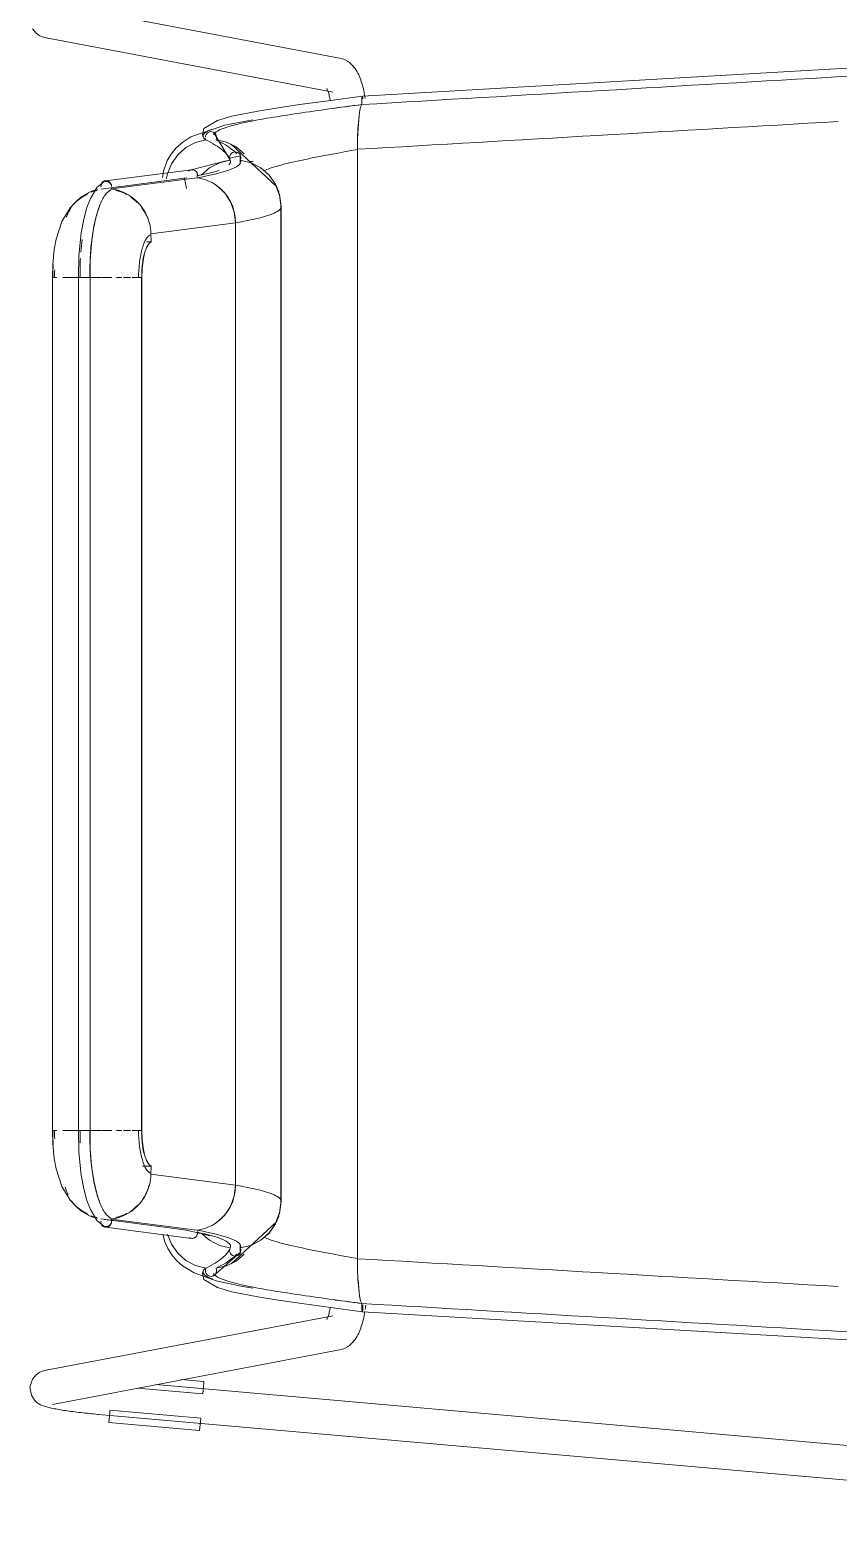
# Model space of a CAD drawing. Header units: millimetres. Extents: x 155927 to 317870, y -36033 to 97293.
# Drawn here: x 159106 to 159386, y 19855 to 20373 of the extents above; entities that cross this region are included whole.
import ezdxf

# ---------------------------------------------------------------- set-up
doc = ezdxf.new("R2010")
doc.units = ezdxf.units.MM
doc.header["$MEASUREMENT"] = 0
doc.layers.add('I-FURN', color=8, linetype='CONTINUOUS', lineweight=9)

msp = doc.modelspace()

# ---------------------------------------------------------------- linework, layer by layer
at = {"layer": 'I-FURN'}
for p, q in [((159213.46, 20362.99), (159114.17, 20381.8)), ((159107.18, 20373.15), (159108.5, 20371.57)), ((159108.5, 20371.57), (159109.58, 20370.83)), ((159109.58, 20370.83), (159110.38, 20370.45)), ((159110.38, 20370.45), (159111.01, 20370.24)), ((159111.01, 20370.24), (159111.52, 20370.1)), ((159111.52, 20370.1), (159111.94, 20370.01)), ((159111.94, 20370.01), (159211.23, 20351.2)), ((159221.31, 20349.8), (159553.22, 20369.09)), ((159213.46, 20362.99), (159214.45, 20362.73)), ((159214.45, 20362.73), (159215.34, 20362.37)), ((159215.34, 20362.37), (159216.13, 20361.93)), ((159216.13, 20361.93), (159216.82, 20361.45)), ((159216.82, 20361.45), (159217.42, 20360.94)), ((159217.42, 20360.94), (159217.94, 20360.42)), ((159217.94, 20360.42), (159218.39, 20359.89)), ((159218.39, 20359.89), (159218.79, 20359.35)), ((159218.79, 20359.35), (159219.15, 20358.82)), ((159219.15, 20358.82), (159219.48, 20358.28)), ((159219.48, 20358.28), (159219.76, 20357.74)), ((159219.76, 20357.74), (159220.04, 20357.19)), ((159220.04, 20357.19), (159220.29, 20356.63)), ((159209, 20352.42), (159209.01, 20352.39)), ((159209.01, 20352.39), (159209.06, 20352.32)), ((159209.06, 20352.32), (159209.1, 20352.23)), ((159209.1, 20352.23), (159209.18, 20352.08)), ((159209.18, 20352.08), (159209.27, 20351.89)), ((159209.27, 20351.89), (159209.36, 20351.66)), ((159209.36, 20351.66), (159209.46, 20351.39)), ((159220.29, 20356.63), (159220.52, 20356.06)), ((159220.52, 20356.06), (159220.74, 20355.48)), ((159220.74, 20355.48), (159220.95, 20354.89)), ((159220.95, 20354.89), (159221.14, 20354.28)), ((159221.14, 20354.28), (159221.33, 20353.66)), ((159221.33, 20353.66), (159221.5, 20353.03)), ((159221.5, 20353.03), (159221.66, 20352.39)), ((159221.66, 20352.39), (159221.81, 20351.74)), ((159221.81, 20351.74), (159221.96, 20351.07)), ((159199.52, 20346.89), (159191.5, 20345.7)), ((159209.45, 20348.24), (159199.52, 20346.89)), ((159221.31, 20349.79), (159209.45, 20348.24)), ((159209.46, 20351.39), (159209.57, 20351.08)), ((159209.57, 20351.08), (159209.68, 20350.75)), ((159209.68, 20350.75), (159209.78, 20350.38)), ((159209.78, 20350.38), (159209.89, 20349.99)), ((159209.89, 20349.99), (159210, 20349.57)), ((159210, 20349.57), (159210.1, 20349.12)), ((159210.1, 20349.12), (159210.2, 20348.65)), ((159210.2, 20348.65), (159210.3, 20348.16)), ((159220.72, 20346.03), (159221.12, 20346.93)), ((159221.12, 20346.93), (159220.72, 20346.03)), ((159221.11, 20348.39), (159221.1, 20347.9)), ((159221.1, 20347.9), (159221.11, 20348.39)), ((159221.1, 20347.9), (159221.1, 20347.4)), ((159221.1, 20347.4), (159221.1, 20347.9)), ((159221.1, 20347.4), (159221.12, 20346.93)), ((159221.12, 20346.93), (159221.1, 20347.4)), ((159221.13, 20348.85), (159221.11, 20348.39)), ((159221.11, 20348.39), (159221.13, 20348.85)), ((159221.13, 20348.85), (159221.16, 20349.24)), ((159221.16, 20349.23), (159221.13, 20348.85)), ((159221.21, 20349.53), (159221.16, 20349.23)), ((159221.16, 20349.24), (159221.2, 20349.53)), ((159221.36, 20349.73), (159221.31, 20349.79)), ((159221.31, 20349.8), (159221.36, 20349.74)), ((159221.46, 20349.26), (159221.41, 20349.55)), ((159221.41, 20349.55), (159221.46, 20349.26)), ((159221.49, 20348.88), (159221.46, 20349.26)), ((159221.46, 20349.26), (159221.49, 20348.88)), ((159221.96, 20351.07), (159222.09, 20350.39)), ((159222.09, 20350.39), (159222.22, 20349.69)), ((159222.22, 20349.69), (159222.33, 20348.99)), ((159171.17, 20341.46), (159166.54, 20338.69)), ((159176.17, 20342.87), (159171.17, 20341.46)), ((159183.39, 20341.69), (159173.73, 20339.79)), ((159185.19, 20344.67), (159176.17, 20342.87)), ((159191.5, 20345.7), (159185.19, 20344.67)), ((159220.04, 20341.79), (159219.8, 20338.68)), ((159219.81, 20338.73), (159220.04, 20341.79)), ((159220.04, 20341.82), (159220.35, 20344.28)), ((159220.35, 20344.28), (159220.04, 20341.79)), ((159220.35, 20344.29), (159220.72, 20346.03)), ((159220.72, 20346.03), (159220.35, 20344.28)), ((159173.73, 20339.79), (159162.02, 20335.8)), ((159166.54, 20338.69), (159166.01, 20336.5)), ((159166.01, 20336.5), (159166.3, 20335.59)), ((159167.09, 20336.15), (159167.01, 20335.65)), ((159167.02, 20335.65), (159167.09, 20336.14)), ((159167.09, 20336.14), (159167.29, 20336.6)), ((159167.28, 20336.6), (159167.09, 20336.15)), ((159167.59, 20336.99), (159167.28, 20336.6)), ((159167.29, 20336.6), (159167.59, 20336.99)), ((159167.59, 20336.99), (159167.99, 20337.29)), ((159167.99, 20337.29), (159167.59, 20336.99)), ((159168.44, 20337.49), (159167.99, 20337.29)), ((159167.99, 20337.29), (159168.44, 20337.48)), ((159168.44, 20337.48), (159168.93, 20337.56)), ((159168.93, 20337.56), (159168.44, 20337.49)), ((159168.93, 20337.56), (159169.41, 20337.5)), ((159169.41, 20337.5), (159168.93, 20337.56)), ((159169.41, 20337.5), (159169.87, 20337.31)), ((159169.87, 20337.32), (159169.41, 20337.5)), ((159169.78, 20337.36), (159175.49, 20327.97)), ((159170.27, 20337.03), (159169.87, 20337.32)), ((159169.87, 20337.31), (159170.27, 20337.03)), ((159170.27, 20337.03), (159170.59, 20336.65)), ((159170.59, 20336.65), (159170.27, 20337.03)), ((159170.59, 20336.65), (159170.8, 20336.2)), ((159170.8, 20336.2), (159170.59, 20336.65)), ((159170.8, 20336.2), (159170.89, 20335.71)), ((159170.89, 20335.71), (159170.8, 20336.2)), ((159219.65, 20335.21), (159219.81, 20338.73)), ((159219.8, 20338.68), (159219.65, 20335.15)), ((159156.95, 20331.99), (159155.17, 20329.82)), ((159159.19, 20333.98), (159156.95, 20331.99)), ((159160.27, 20332.04), (159157.45, 20329.56)), ((159162.02, 20335.8), (159159.19, 20333.98)), ((159163.59, 20333.78), (159160.27, 20332.04)), ((159167.22, 20334.68), (159163.59, 20333.78)), ((159167.22, 20334.68), (159167.06, 20335.15)), ((159167.06, 20335.15), (159167.22, 20334.68)), ((159170.86, 20335.21), (159170.71, 20334.73)), ((159170.71, 20334.73), (159170.86, 20335.21)), ((159170.71, 20334.73), (159174.32, 20333.94)), ((159174.32, 20333.95), (159170.71, 20334.73)), ((159170.89, 20335.71), (159170.86, 20335.21)), ((159170.86, 20335.21), (159170.89, 20335.71)), ((159177.65, 20332.31), (159174.32, 20333.95)), ((159174.32, 20333.94), (159177.65, 20332.3)), ((159175.97, 20333.25), (159191.67, 20318.65)), ((159180.48, 20329.91), (159177.65, 20332.31)), ((159177.65, 20332.3), (159180.48, 20329.91)), ((159219.59, 20331.46), (159219.65, 20335.15)), ((159219.65, 20335.15), (159219.59, 20331.38)), ((159219.59, 20331.38), (159219.59, 19947.98)), ((159219.59, 19947.98), (159219.59, 20331.38)), ((159153.83, 20327.55), (159152.54, 20323.95)), ((159155.17, 20329.82), (159153.83, 20327.55)), ((159155.27, 20326.48), (159153.87, 20322.96)), ((159157.45, 20329.56), (159155.27, 20326.48)), ((159162.13, 20324.4), (159173.74, 20327.37)), ((159171.88, 20326.83), (159168.48, 20325.08)), ((159175.59, 20327.73), (159171.88, 20326.83)), ((159173.74, 20327.37), (159175.61, 20327.69)), ((159179.2, 20329.24), (159175.31, 20328.4)), ((159175.39, 20328.69), (159175.48, 20329.18)), ((159175.47, 20329.18), (159175.39, 20328.69)), ((159175.43, 20328.19), (159175.39, 20328.69)), ((159175.39, 20328.69), (159175.43, 20328.2)), ((159175.43, 20328.2), (159175.59, 20327.73)), ((159175.59, 20327.72), (159175.43, 20328.19)), ((159175.68, 20329.64), (159175.47, 20329.18)), ((159175.48, 20329.18), (159175.68, 20329.63)), ((159175.99, 20330.02), (159175.68, 20329.64)), ((159175.68, 20329.63), (159175.99, 20330.01)), ((159175.99, 20330.01), (159176.39, 20330.31)), ((159176.39, 20330.31), (159175.99, 20330.02)), ((159176.39, 20330.31), (159176.85, 20330.5)), ((159176.85, 20330.5), (159176.39, 20330.31)), ((159177.34, 20330.57), (159176.85, 20330.5)), ((159176.85, 20330.5), (159177.34, 20330.56)), ((159177.84, 20330.5), (159177.34, 20330.57)), ((159177.34, 20330.56), (159177.84, 20330.5)), ((159177.84, 20330.5), (159178.3, 20330.31)), ((159178.3, 20330.31), (159177.84, 20330.5)), ((159178.3, 20330.31), (159178.7, 20330.01)), ((159178.7, 20330.02), (159178.3, 20330.31)), ((159179.01, 20329.64), (159178.7, 20330.02)), ((159178.7, 20330.01), (159179.01, 20329.63)), ((159179.22, 20329.18), (159179.01, 20329.64)), ((159179.01, 20329.63), (159179.21, 20329.18)), ((159179.07, 20329.54), (159179.11, 20326.66)), ((159179.1, 20327.73), (159179.26, 20328.2)), ((159179.26, 20328.19), (159179.1, 20327.72)), ((159182.81, 20326.83), (159179.1, 20327.73)), ((159179.21, 20329.18), (159179.3, 20328.69)), ((159179.3, 20328.69), (159179.22, 20329.18)), ((159179.3, 20328.69), (159179.26, 20328.19)), ((159179.26, 20328.2), (159179.3, 20328.69)), ((159182.81, 20326.83), (159186.2, 20325.07)), ((159186.21, 20325.08), (159182.81, 20326.83)), ((159130.87, 20317.72), (159160.57, 20321.56)), ((159132.43, 20320.56), (159162.21, 20324.41)), ((159164.12, 20321.58), (159134.41, 20317.74)), ((159152.54, 20323.95), (159152.24, 20321.68)), ((159153.87, 20322.96), (159153.5, 20321.22)), ((159153.51, 20321.21), (159153.88, 20322.96)), ((159159.79, 20321.44), (159160.48, 20317.95)), ((159161.53, 20324.17), (159161.15, 20323.88)), ((159161.97, 20324.36), (159161.53, 20324.17)), ((159162.44, 20324.43), (159161.97, 20324.36)), ((159162.91, 20324.36), (159162.44, 20324.43)), ((159163.35, 20324.17), (159162.91, 20324.36)), ((159163.74, 20323.88), (159163.35, 20324.17)), ((159164.04, 20323.5), (159163.74, 20323.88)), ((159164.23, 20323.04), (159164.04, 20323.5)), ((159164.31, 20322.55), (159164.23, 20323.04)), ((159164.27, 20322.05), (159164.31, 20322.55)), ((159168.48, 20325.08), (159165.61, 20322.57)), ((159186.2, 20325.07), (159189.07, 20322.57)), ((159189.08, 20322.57), (159186.21, 20325.08)), ((159189.07, 20322.57), (159191.25, 20319.43)), ((159191.25, 20319.43), (159189.08, 20322.57)), ((159126.44, 20316.18), (159124.17, 20314.85)), ((159129.55, 20318.31), (159127.25, 20314.48)), ((159131.93, 20320.2), (159129.55, 20318.31)), ((159136.84, 20318.49), (159134.4, 20318.18)), ((159173.62, 20316.47), (159170.88, 20318.95)), ((159175.7, 20313.35), (159173.62, 20316.47)), ((159191.07, 20319.75), (159192.8, 20315.28)), ((159191.25, 20319.43), (159192.61, 20315.86)), ((159192.62, 20315.86), (159191.25, 20319.43)), ((159191.67, 20318.65), (159192.37, 20316.72)), ((159192.61, 20315.86), (159193.09, 20312.07)), ((159193.09, 20312.07), (159192.62, 20315.86)), ((159120.27, 20311.2), (159117.4, 20306.48)), ((159122.1, 20313.18), (159120.27, 20311.2)), ((159124.17, 20314.85), (159122.1, 20313.18)), ((159126.06, 20311.31), (159124.98, 20307.27)), ((159127.25, 20314.48), (159126.06, 20311.31)), ((159130.39, 20311.78), (159129.29, 20308.34)), ((159177.01, 20309.81), (159175.7, 20313.35)), ((159192.8, 20315.28), (159193.24, 20311.53)), ((159193.09, 20312.07), (159193.09, 19967.29)), ((159193.09, 19967.29), (159193.09, 20312.07)), ((159193.24, 20272.63), (159193.24, 20311.54)), ((159117.4, 20306.48), (159115.38, 20300.33)), ((159124.98, 20307.27), (159124.11, 20302.55)), ((159129.29, 20308.34), (159128.33, 20303.91)), ((159148.21, 20302.18), (159177.49, 20306.04)), ((159177.49, 20306.04), (159177.01, 20309.81)), ((159177.49, 20306.04), (159177.49, 19973.33)), ((159177.49, 19973.33), (159177.49, 20306.04)), ((159115.38, 20300.33), (159114.72, 20296.83)), ((159124.11, 20302.55), (159123.31, 20294.67)), ((159127.73, 20299.9), (159127.2, 20293.33)), ((159128.33, 20303.91), (159127.73, 20299.9)), ((159148.28, 20299.46), (159148.21, 20302.18)), ((159114.72, 20296.83), (159114.21, 20291.63)), ((159123.31, 20294.67), (159123.16, 20287.11)), ((159145.45, 20293), (159145.96, 20295.49)), ((159145.96, 20295.49), (159146.63, 20297.47)), ((159148.28, 20299.46), (159146.62, 20299.46)), ((159148.26, 20299.46), (159146.62, 20299.46)), ((159146.63, 20297.47), (159147.42, 20298.82)), ((159147.42, 20298.82), (159148.28, 20299.46)), ((159114.21, 20291.63), (159114.12, 20287.11)), ((159127.2, 20293.33), (159127.12, 20287.11)), ((159145.02, 20287.11), (159145.13, 20290.14)), ((159145.13, 20290.14), (159145.45, 20293)), ((159114.29, 20287.11), (159114.12, 20287.11)), ((159114.12, 20287.11), (159114.12, 19992.26)), ((159114.14, 20287.11), (159115.62, 20287.11)), ((159117.64, 20287.11), (159120.22, 20287.11)), ((159123.4, 20287.11), (159120.38, 20287.11)), ((159120.39, 20287.11), (159123.41, 20287.11)), ((159123.16, 20287.11), (159123.16, 19992.26)), ((159123.16, 20287.11), (159127.01, 20287.11)), ((159123.23, 20287.11), (159123.16, 20287.11)), ((159123.43, 20287.11), (159123.23, 20287.11)), ((159123.73, 20287.11), (159123.43, 20287.11)), ((159124.12, 20287.11), (159123.73, 20287.11)), ((159124.58, 20287.11), (159124.12, 20287.11)), ((159125.07, 20287.11), (159124.58, 20287.11)), ((159125.57, 20287.11), (159125.07, 20287.11)), ((159126.04, 20287.11), (159125.57, 20287.11)), ((159126.46, 20287.11), (159126.04, 20287.11)), ((159126.79, 20287.11), (159126.46, 20287.11)), ((159127.01, 20287.11), (159126.79, 20287.11)), ((159130.91, 20287.11), (159127.09, 20287.11)), ((159127.09, 20287.11), (159130.91, 20287.11)), ((159127.12, 19992.26), (159127.12, 20287.11)), ((159131.1, 20287.11), (159134.66, 20287.11)), ((159136.29, 20287.11), (159138.13, 20287.11)), ((159138.65, 20287.11), (159141.11, 20287.11)), ((159141.7, 20287.11), (159143.44, 20287.11)), ((159143.9, 20287.11), (159143.51, 20287.11)), ((159144.96, 20287.11), (159144.96, 19992.26)), ((159145.02, 19992.25), (159145.02, 20287.11)), ((159193.24, 19967.83), (159193.24, 20272.63)), ((159114.12, 19992.26), (159114.29, 19992.26)), ((159114.21, 19987.74), (159114.12, 19992.26)), ((159115.62, 19992.26), (159114.14, 19992.26)), ((159120.22, 19992.26), (159117.64, 19992.26)), ((159120.38, 19992.26), (159123.4, 19992.26)), ((159123.41, 19992.26), (159120.39, 19992.26)), ((159127.12, 19992.26), (159123.16, 19992.26)), ((159123.31, 19984.69), (159123.16, 19992.26)), ((159123.16, 19992.26), (159123.23, 19992.26)), ((159123.23, 19992.26), (159123.43, 19992.26)), ((159123.43, 19992.26), (159123.73, 19992.26)), ((159123.73, 19992.26), (159124.12, 19992.26)), ((159124.12, 19992.26), (159124.58, 19992.26)), ((159124.58, 19992.26), (159125.07, 19992.26)), ((159125.07, 19992.26), (159125.57, 19992.26)), ((159125.57, 19992.26), (159126.04, 19992.26)), ((159126.04, 19992.26), (159126.46, 19992.26)), ((159126.46, 19992.26), (159126.79, 19992.26)), ((159126.79, 19992.26), (159127.01, 19992.26)), ((159127.01, 19992.26), (159127.12, 19992.26)), ((159127.09, 19992.26), (159130.91, 19992.26)), ((159130.91, 19992.26), (159127.09, 19992.26)), ((159127.12, 19992.26), (159127.21, 19985.84)), ((159134.66, 19992.26), (159131.1, 19992.26)), ((159138.13, 19992.26), (159136.29, 19992.26)), ((159141.11, 19992.26), (159138.65, 19992.26)), ((159143.44, 19992.26), (159141.7, 19992.26)), ((159143.51, 19992.25), (159143.9, 19992.25)), ((159145.13, 19989.22), (159145.02, 19992.25)), ((159114.72, 19982.53), (159114.21, 19987.74)), ((159124.11, 19976.81), (159123.31, 19984.69)), ((159127.21, 19985.84), (159127.69, 19979.86)), ((159145.45, 19986.37), (159145.13, 19989.22)), ((159145.96, 19983.87), (159145.45, 19986.37)), ((159115.38, 19979.03), (159114.72, 19982.53)), ((159117.4, 19972.88), (159115.38, 19979.03)), ((159127.69, 19979.86), (159128.52, 19974.42)), ((159145.28, 19979.9), (159148.28, 19979.9)), ((159145.28, 19979.9), (159148.26, 19979.9)), ((159146.63, 19981.89), (159145.96, 19983.87)), ((159147.42, 19980.54), (159146.63, 19981.89)), ((159148.28, 19979.9), (159147.42, 19980.54)), ((159148.21, 19977.19), (159148.28, 19979.9)), ((159124.98, 19972.09), (159124.11, 19976.81)), ((159128.52, 19974.42), (159129.32, 19970.92)), ((159177.49, 19973.33), (159148.21, 19977.19)), ((159120.27, 19968.16), (159117.4, 19972.88)), ((159126.06, 19968.05), (159124.98, 19972.09)), ((159129.32, 19970.92), (159130.2, 19968.1)), ((159175.7, 19966.01), (159177.01, 19969.56)), ((159177.01, 19969.56), (159177.49, 19973.33)), ((159122.1, 19966.19), (159120.27, 19968.16)), ((159124.17, 19964.52), (159122.1, 19966.19)), ((159126.44, 19963.19), (159124.17, 19964.52)), ((159127.25, 19964.88), (159126.06, 19968.05)), ((159129.55, 19961.05), (159127.25, 19964.88)), ((159130.2, 19968.1), (159130.39, 19967.59)), ((159173.62, 19962.9), (159175.7, 19966.01)), ((159191.07, 19959.61), (159192.8, 19964.08)), ((159192.61, 19963.5), (159191.25, 19959.93)), ((159191.25, 19959.93), (159192.62, 19963.5)), ((159193.09, 19967.29), (159192.61, 19963.5)), ((159192.62, 19963.5), (159193.09, 19967.29)), ((159192.8, 19964.08), (159193.24, 19967.83)), ((159131.93, 19959.16), (159129.55, 19961.05)), ((159160.57, 19957.8), (159130.87, 19961.64)), ((159136.84, 19960.87), (159132.06, 19961.49)), ((159162.21, 19954.95), (159132.43, 19958.8)), ((159164.12, 19957.78), (159134.41, 19961.62)), ((159170.88, 19960.41), (159173.62, 19962.9)), ((159175.97, 19946.11), (159191.67, 19960.71)), ((159191.25, 19959.93), (159189.07, 19956.8)), ((159189.08, 19956.79), (159191.25, 19959.93)), ((159191.67, 19960.71), (159192.37, 19962.64)), ((159152.36, 19956.26), (159153.02, 19953.75)), ((159153.02, 19953.75), (159154.04, 19951.39)), ((159153.87, 19956.4), (159155.27, 19952.89)), ((159166.08, 19956.55), (159159.79, 19957.92)), ((159161.53, 19955.19), (159161.97, 19955)), ((159161.97, 19955), (159162.44, 19954.93)), ((159162.44, 19954.93), (159162.91, 19955)), ((159162.91, 19955), (159163.35, 19955.19)), ((159163.35, 19955.19), (159163.74, 19955.48)), ((159163.74, 19955.48), (159164.04, 19955.87)), ((159164.04, 19955.87), (159164.23, 19956.32)), ((159164.23, 19956.32), (159164.31, 19956.81)), ((159164.31, 19956.81), (159164.27, 19957.31)), ((159165.61, 19956.79), (159168.48, 19954.28)), ((159168.51, 19955.79), (159166.08, 19956.55)), ((159168.48, 19954.28), (159171.88, 19952.53)), ((159186.2, 19954.29), (159182.81, 19952.54)), ((159182.81, 19952.53), (159186.21, 19954.28)), ((159189.07, 19956.8), (159186.2, 19954.29)), ((159186.21, 19954.28), (159189.08, 19956.79)), ((159154.04, 19951.39), (159155.42, 19949.19)), ((159155.27, 19952.89), (159157.45, 19949.8)), ((159155.42, 19949.19), (159157.1, 19947.21)), ((159157.45, 19949.8), (159160.27, 19947.32)), ((159169.78, 19942), (159179.2, 19950.12)), ((159171.88, 19952.53), (159175.59, 19951.64)), ((159175.31, 19950.96), (159175.49, 19951.39)), ((159175.39, 19950.67), (159175.43, 19951.17)), ((159175.43, 19951.17), (159175.39, 19950.67)), ((159175.48, 19950.18), (159175.39, 19950.67)), ((159175.39, 19950.67), (159175.47, 19950.18)), ((159175.43, 19951.17), (159175.59, 19951.64)), ((159175.59, 19951.64), (159175.43, 19951.17)), ((159175.47, 19950.18), (159175.68, 19949.73)), ((159175.68, 19949.73), (159175.48, 19950.18)), ((159175.99, 19949.35), (159175.68, 19949.73)), ((159175.68, 19949.73), (159175.99, 19949.34)), ((159176.39, 19949.05), (159175.99, 19949.35)), ((159175.99, 19949.34), (159176.39, 19949.05)), ((159176.85, 19948.87), (159176.39, 19949.05)), ((159176.39, 19949.05), (159176.85, 19948.86)), ((159177.34, 19948.8), (159176.85, 19948.87)), ((159176.85, 19948.86), (159177.34, 19948.8)), ((159177.84, 19948.87), (159177.34, 19948.8)), ((159177.34, 19948.8), (159177.84, 19948.86)), ((159180.48, 19949.46), (159177.65, 19947.06)), ((159177.65, 19947.05), (159180.48, 19949.45)), ((159178.3, 19949.05), (159177.84, 19948.87)), ((159177.84, 19948.86), (159178.3, 19949.05)), ((159178.7, 19949.35), (159178.3, 19949.05)), ((159178.3, 19949.05), (159178.7, 19949.34)), ((159179.01, 19949.73), (159178.7, 19949.35)), ((159178.7, 19949.34), (159179.01, 19949.73)), ((159179.21, 19950.18), (159179.01, 19949.73)), ((159179.01, 19949.73), (159179.22, 19950.18)), ((159179.07, 19949.82), (159179.11, 19952.71)), ((159179.1, 19951.64), (159182.81, 19952.53)), ((159179.1, 19951.64), (159179.26, 19951.17)), ((159179.26, 19951.17), (159179.1, 19951.64)), ((159179.3, 19950.67), (159179.21, 19950.18)), ((159179.22, 19950.18), (159179.3, 19950.67)), ((159179.26, 19951.17), (159179.3, 19950.67)), ((159179.3, 19950.67), (159179.26, 19951.17)), ((159219.59, 19947.98), (159219.65, 19944.21)), ((159219.65, 19944.21), (159219.59, 19947.9)), ((159157.1, 19947.21), (159159.07, 19945.47)), ((159159.07, 19945.47), (159163.18, 19942.97)), ((159160.27, 19947.32), (159163.59, 19945.58)), ((159163.18, 19942.97), (159170.81, 19940.3)), ((159163.59, 19945.58), (159167.22, 19944.68)), ((159166.01, 19942.86), (159166.3, 19943.77)), ((159166.54, 19940.67), (159166.01, 19942.86)), ((159167.06, 19944.21), (159167.01, 19943.71)), ((159167.01, 19943.71), (159167.09, 19943.22)), ((159167.02, 19943.71), (159167.06, 19944.21)), ((159167.09, 19943.22), (159167.02, 19943.71)), ((159167.06, 19944.21), (159167.22, 19944.68)), ((159167.22, 19944.68), (159167.06, 19944.21)), ((159167.29, 19942.76), (159167.09, 19943.22)), ((159167.09, 19943.22), (159167.28, 19942.76)), ((159167.28, 19942.76), (159167.59, 19942.37)), ((159167.59, 19942.38), (159167.29, 19942.76)), ((159170.59, 19942.71), (159170.27, 19942.34)), ((159170.27, 19942.33), (159170.59, 19942.71)), ((159170.8, 19943.16), (159170.59, 19942.71)), ((159170.59, 19942.71), (159170.8, 19943.16)), ((159174.32, 19945.42), (159170.71, 19944.63)), ((159170.71, 19944.63), (159174.32, 19945.41)), ((159170.71, 19944.63), (159170.86, 19944.15)), ((159170.86, 19944.15), (159170.71, 19944.63)), ((159170.89, 19943.65), (159170.8, 19943.16)), ((159170.8, 19943.16), (159170.89, 19943.65)), ((159170.86, 19944.15), (159170.89, 19943.65)), ((159170.89, 19943.65), (159170.86, 19944.15)), ((159177.65, 19947.06), (159174.32, 19945.42)), ((159174.32, 19945.41), (159177.65, 19947.05)), ((159219.65, 19944.21), (159219.8, 19940.68)), ((159219.8, 19940.68), (159219.65, 19944.15)), ((159171.17, 19937.9), (159166.54, 19940.67)), ((159167.99, 19942.08), (159167.59, 19942.38)), ((159167.59, 19942.37), (159167.99, 19942.07)), ((159168.44, 19941.88), (159167.99, 19942.08)), ((159167.99, 19942.07), (159168.44, 19941.88)), ((159168.93, 19941.81), (159168.44, 19941.88)), ((159168.44, 19941.88), (159168.93, 19941.8)), ((159169.41, 19941.87), (159168.93, 19941.81)), ((159168.93, 19941.8), (159169.41, 19941.86)), ((159169.87, 19942.05), (159169.41, 19941.87)), ((159169.41, 19941.86), (159169.87, 19942.04)), ((159170.05, 19942.16), (159169.84, 19942.03)), ((159170.27, 19942.34), (159169.87, 19942.05)), ((159169.87, 19942.04), (159170.27, 19942.33)), ((159170.81, 19940.3), (159179.33, 19938.41)), ((159176.17, 19936.49), (159171.17, 19937.9)), ((159179.33, 19938.41), (159183.39, 19937.67)), ((159219.8, 19940.68), (159220.04, 19937.58)), ((159220.04, 19937.57), (159219.81, 19940.63)), ((159220.04, 19937.58), (159220.35, 19935.08)), ((159220.35, 19935.08), (159220.04, 19937.54)), ((159185.19, 19934.69), (159176.17, 19936.49)), ((159191.5, 19933.66), (159185.19, 19934.69)), ((159199.52, 19932.48), (159191.5, 19933.66)), ((159209.45, 19931.12), (159199.52, 19932.48)), ((159220.35, 19935.08), (159220.72, 19933.33)), ((159220.72, 19933.33), (159220.35, 19935.07)), ((159221.12, 19932.43), (159220.72, 19933.33)), ((159220.72, 19933.33), (159221.12, 19932.43)), ((159221.12, 19932.43), (159221.1, 19931.96)), ((159221.1, 19931.96), (159221.12, 19932.43)), ((159211.23, 19928.16), (159111.94, 19909.35)), ((159209.1, 19927.13), (159209.18, 19927.28)), ((159209.18, 19927.28), (159209.27, 19927.47)), ((159209.27, 19927.47), (159209.36, 19927.71)), ((159209.36, 19927.71), (159209.46, 19927.98)), ((159221.31, 19929.57), (159209.45, 19931.12)), ((159209.46, 19927.98), (159209.57, 19928.28)), ((159209.57, 19928.28), (159209.68, 19928.62)), ((159209.68, 19928.62), (159209.78, 19928.98)), ((159209.78, 19928.98), (159209.89, 19929.38)), ((159209.89, 19929.38), (159210, 19929.8)), ((159210, 19929.8), (159210.1, 19930.24)), ((159210.1, 19930.24), (159210.2, 19930.71)), ((159210.2, 19930.71), (159210.3, 19931.2)), ((159221.1, 19931.96), (159221.1, 19931.46)), ((159221.1, 19931.46), (159221.1, 19931.96)), ((159221.1, 19931.46), (159221.11, 19930.97)), ((159221.11, 19930.97), (159221.1, 19931.46)), ((159221.11, 19930.97), (159221.13, 19930.52)), ((159221.13, 19930.51), (159221.11, 19930.97)), ((159221.13, 19930.52), (159221.16, 19930.13)), ((159221.16, 19930.13), (159221.13, 19930.51)), ((159221.16, 19930.13), (159221.21, 19929.83)), ((159221.2, 19929.83), (159221.16, 19930.13)), ((159221.25, 19929.63), (159221.2, 19929.83)), ((159221.21, 19929.83), (159221.25, 19929.64)), ((159221.25, 19929.64), (159221.31, 19929.57)), ((159221.31, 19929.56), (159221.25, 19929.63)), ((159221.31, 19929.57), (159221.36, 19929.63)), ((159221.36, 19929.62), (159221.31, 19929.56)), ((159221.31, 19929.56), (159553.22, 19910.28)), ((159221.36, 19929.63), (159221.41, 19929.81)), ((159221.41, 19929.81), (159221.36, 19929.62)), ((159221.41, 19929.81), (159221.46, 19930.1)), ((159221.46, 19930.1), (159221.41, 19929.81)), ((159221.46, 19930.1), (159221.49, 19930.48)), ((159221.49, 19930.48), (159221.46, 19930.1)), ((159221.49, 19930.48), (159221.51, 19930.93)), ((159221.51, 19930.93), (159221.49, 19930.48)), ((159221.51, 19930.93), (159221.52, 19931.42)), ((159221.52, 19931.42), (159221.51, 19930.93)), ((159221.52, 19931.42), (159221.52, 19931.92)), ((159221.52, 19931.92), (159221.52, 19931.42)), ((159221.66, 19926.97), (159221.81, 19927.63)), ((159221.81, 19927.63), (159221.96, 19928.3)), ((159221.96, 19928.3), (159222.09, 19928.98)), ((159222.09, 19928.98), (159222.22, 19929.67)), ((159222.33, 19930.37), (159222.44, 19931.09)), ((159222.44, 19931.09), (159222.54, 19931.81)), ((159209, 19926.94), (159209.01, 19926.97)), ((159209.01, 19926.97), (159209.06, 19927.04)), ((159209.06, 19927.04), (159209.1, 19927.13)), ((159219.76, 19921.62), (159220.04, 19922.17)), ((159220.04, 19922.17), (159220.29, 19922.73)), ((159220.29, 19922.73), (159220.52, 19923.3)), ((159220.52, 19923.3), (159220.74, 19923.88)), ((159220.74, 19923.88), (159220.95, 19924.48)), ((159220.95, 19924.48), (159221.14, 19925.08)), ((159221.14, 19925.08), (159221.33, 19925.7)), ((159221.33, 19925.7), (159221.5, 19926.33)), ((159221.5, 19926.33), (159221.66, 19926.97)), ((159214.45, 19916.63), (159215.34, 19916.99)), ((159215.34, 19916.99), (159216.13, 19917.43)), ((159216.13, 19917.43), (159216.82, 19917.92)), ((159216.82, 19917.92), (159217.42, 19918.43)), ((159217.42, 19918.43), (159217.94, 19918.95)), ((159217.94, 19918.95), (159218.39, 19919.48)), ((159218.39, 19919.48), (159218.79, 19920.01)), ((159218.79, 19920.01), (159219.15, 19920.55)), ((159219.15, 19920.55), (159219.48, 19921.09)), ((159219.48, 19921.09), (159219.76, 19921.62)), ((159114.17, 19897.56), (159213.46, 19916.37)), ((159213.46, 19916.37), (159214.45, 19916.63)), ((159107.18, 19906.21), (159108.5, 19907.79)), ((159108.5, 19907.79), (159109.58, 19908.54)), ((159109.58, 19908.54), (159110.38, 19908.91)), ((159110.38, 19908.91), (159111.01, 19909.13)), ((159111.01, 19909.13), (159111.52, 19909.26)), ((159111.52, 19909.26), (159111.94, 19909.35)), ((159107.18, 19906.21), (159106.34, 19903.46)), ((159106.34, 19903.46), (159106.83, 19900.7)), ((159143.55, 19903.17), (159166.15, 19901.18)), ((159574.39, 19867.09), (159149.89, 19904.38)), ((159166.52, 19905.42), (159158.63, 19906.11)), ((159166.34, 19903.37), (159166.16, 19901.31)), ((159166.52, 19905.42), (159166.34, 19903.37)), ((159106.83, 19900.7), (159107.87, 19899.05)), ((159107.87, 19899.05), (159108.78, 19898.19)), ((159108.78, 19898.19), (159109.48, 19897.71)), ((159109.48, 19897.71), (159110.04, 19897.41)), ((159110.04, 19897.41), (159110.52, 19897.19)), ((159110.52, 19897.19), (159110.94, 19897.02)), ((159110.94, 19897.02), (159111.35, 19896.88)), ((159111.35, 19896.88), (159111.74, 19896.76)), ((159111.74, 19896.76), (159112.14, 19896.64)), ((159112.14, 19896.64), (159112.54, 19896.54)), ((159112.54, 19896.54), (159112.95, 19896.43)), ((159112.95, 19896.43), (159113.38, 19896.33)), ((159113.38, 19896.33), (159113.82, 19896.23)), ((159113.82, 19896.23), (159114.28, 19896.14)), ((159114.28, 19896.14), (159114.76, 19896.04)), ((159114.76, 19896.04), (159115.26, 19895.95)), ((159115.26, 19895.95), (159115.77, 19895.85)), ((159115.77, 19895.85), (159116.31, 19895.76)), ((159116.31, 19895.76), (159116.86, 19895.66)), ((159116.86, 19895.66), (159117.43, 19895.57)), ((159117.43, 19895.57), (159118.01, 19895.48)), ((159118.01, 19895.48), (159118.61, 19895.39)), ((159118.61, 19895.39), (159119.23, 19895.3)), ((159119.23, 19895.3), (159119.87, 19895.21)), ((159119.87, 19895.21), (159120.52, 19895.12)), ((159120.52, 19895.12), (159121.18, 19895.03)), ((159121.18, 19895.03), (159121.86, 19894.95)), ((159121.86, 19894.95), (159122.54, 19894.86)), ((159122.54, 19894.86), (159123.24, 19894.78)), ((159123.24, 19894.78), (159123.95, 19894.69)), ((159123.95, 19894.69), (159124.67, 19894.61)), ((159124.67, 19894.61), (159125.4, 19894.53)), ((159125.4, 19894.53), (159126.13, 19894.45)), ((159126.13, 19894.45), (159126.87, 19894.38)), ((159126.87, 19894.38), (159127.61, 19894.3)), ((159127.61, 19894.3), (159128.36, 19894.23)), ((159128.36, 19894.23), (159129.11, 19894.16)), ((159129.11, 19894.16), (159129.86, 19894.09)), ((159129.86, 19894.09), (159130.02, 19894.08)), ((159130.02, 19894.08), (159573.34, 19855.13)), ((159133.63, 19891.26), (159133.81, 19893.31)), ((159165.04, 19888.51), (159133.63, 19891.26)), ((159133.81, 19893.31), (159133.99, 19895.37)), ((159165.41, 19892.74), (159134, 19895.5)), ((159165.4, 19892.61), (159165.22, 19890.55)), ((159165.22, 19890.55), (159165.04, 19888.51))]:
    msp.add_line(p, q, dxfattribs=at)
for centre, major_axis, ratio, start_param, end_param in [((159162.44, 20322.47), (0, -1.96), 0.955139, 1.359855, 3.903556), ((159162.42, 20305.91), (0, -15.78), 0.955139, 2.787556, 3.029056), ((159162.42, 20305.91), (0, -15.78), 0.955139, 2.545839, 2.787386), ((159162.42, 20305.91), (0, -15.78), 0.955139, 1.579038, 2.545717), ((159118.4, 20287.11), (0, -12.4), 0.287441, 4.492176, 4.712389), ((159129.87, 20287.11), (15.75, 0), 0.000004, 0.290246, 0.472486), ((159118.4, 19992.25), (0, -12.4), 0.287441, 4.712389, 4.950404), ((159129.87, 19992.26), (15.75, 0), 0.000004, 5.8107, 5.99294), ((159162.42, 19973.46), (0, -15.78), 0.955139, 0.595876, 1.562553), ((159162.42, 19973.46), (0, -15.78), 0.955139, 0.112537, 0.354036), ((159162.42, 19973.46), (0, -15.78), 0.955139, 0.354206, 0.595753), ((159162.44, 19956.9), (0, -1.96), 0.955139, 5.775592, 8.064923)]:
    msp.add_ellipse(centre, major_axis=major_axis, ratio=ratio, start_param=start_param, end_param=end_param, dxfattribs=at)
for points in [[(159553.12, 20366.25), (159497.71, 20363.03), (159386.95, 20356.59), (159276.36, 20350.15), (159221.12, 20346.93)], [(159211.76, 20345.73), (159214.85, 20346.13), (159217.98, 20346.52), (159221.11, 20346.92)], [(159219.59, 20331.46), (159274.95, 20334.66), (159330.37, 20337.85), (159385.83, 20341.05)], [(159164.12, 20321.58), (159169.62, 20322.61), (159177.68, 20324.65), (159179.65, 20326.7), (159179.1, 20327.72)], [(159175.17, 20326.09), (159175.74, 20326.63), (159175.88, 20327.18), (159175.59, 20327.72)], [(159182.16, 20327.17), (159182.62, 20327.22), (159183.09, 20327.28), (159183.56, 20327.33)], [(159163.9, 20322.21), (159167.03, 20322.87), (159169.95, 20323.53), (159171.67, 20324.19)], [(159127.53, 20316.65), (159128.19, 20316.91), (159128.86, 20317.07), (159129.55, 20317.22)], [(159130.45, 20311.95), (159131.02, 20313.41), (159132.29, 20315.88), (159133.69, 20317.19), (159134.42, 20317.54)], [(159148.21, 20302.18), (159148.17, 20303.47), (159147.81, 20305.97), (159146.4, 20309.57), (159144.21, 20312.72), (159141.37, 20315.25), (159138.03, 20317.01), (159135.65, 20317.59), (159134.41, 20317.74)], [(159135.93, 20317.28), (159137.32, 20316.97), (159138.68, 20316.47), (159139.94, 20315.77)], [(159141.29, 20314.91), (159142.08, 20314.36), (159142.79, 20313.72), (159143.45, 20313.03)], [(159193.24, 20311.54), (159193.24, 20311.72), (159193.19, 20311.89), (159193.09, 20312.07)], [(159123.94, 20295.92), (159124.05, 20297.39), (159124.19, 20298.85), (159124.37, 20300.26)], [(159143.9, 20287.11), (159143.93, 20289), (159144.19, 20292.74), (159145.15, 20297.53), (159146.55, 20300.86), (159147.64, 20301.8), (159148.2, 20301.93)], [(159145.91, 20295.49), (159145.37, 20293.43), (159145.08, 20290.72), (159144.99, 20287.94)], [(159114.22, 20287.11), (159114.21, 20288.69), (159114.28, 20290.19), (159114.42, 20291.62)], [(159123.69, 20287.11), (159123.65, 20289.33), (159123.69, 20291.53), (159123.8, 20293.71)], [(159114.43, 19987.29), (159114.28, 19988.87), (159114.21, 19990.54), (159114.22, 19992.26)], [(159123.71, 19987.99), (159123.67, 19989.41), (159123.67, 19990.83), (159123.69, 19992.26)], [(159134.42, 19961.82), (159133.69, 19962.18), (159132.29, 19963.49), (159130.39, 19967.19), (159128.86, 19972.26), (159127.75, 19978.4), (159127.12, 19985.26), (159127.05, 19989.91), (159127.09, 19992.26)], [(159148.2, 19977.43), (159147.09, 19977.69), (159144.92, 19981.07), (159143.96, 19988.47), (159143.9, 19992.25)], [(159144.97, 19991.42), (159145.03, 19988.64), (159145.3, 19985.5), (159145.91, 19983.88)], [(159134.41, 19961.62), (159135.65, 19961.77), (159138.03, 19962.35), (159141.37, 19964.11), (159144.21, 19966.64), (159146.4, 19969.79), (159147.81, 19973.39), (159148.17, 19975.89), (159148.21, 19977.19)], [(159118.57, 19972.65), (159118.83, 19971.69), (159119.18, 19970.76), (159119.6, 19969.87)], [(159147.66, 19973.65), (159147.34, 19972.42), (159146.37, 19970.09), (159145.01, 19967.78), (159144.19, 19966.79)], [(159139.93, 19963.6), (159138.67, 19962.91), (159137.3, 19962.5), (159135.92, 19962.17)], [(159143.49, 19966.32), (159142.81, 19965.63), (159142.1, 19964.94), (159141.29, 19964.46)], [(159193.09, 19967.29), (159193.19, 19967.47), (159193.24, 19967.65), (159193.24, 19967.83)], [(159129.46, 19962.11), (159128.8, 19962.26), (159128.16, 19962.46), (159127.52, 19962.7)], [(159134.57, 19961.36), (159134.58, 19961.28), (159134.6, 19961.11), (159134.6, 19960.94), (159134.6, 19960.86)], [(159164.12, 19957.78), (159169.62, 19956.76), (159177.68, 19954.71), (159179.65, 19952.66), (159179.1, 19951.64)], [(159385.83, 19938.32), (159330.37, 19941.51), (159274.95, 19944.71), (159219.59, 19947.9)], [(159211.95, 19933.61), (159214.98, 19933.22), (159218.05, 19932.83), (159221.11, 19932.45)], [(159553.12, 19913.11), (159497.71, 19916.33), (159386.95, 19922.77), (159276.36, 19929.21), (159221.12, 19932.43)]]:
    msp.add_open_spline(points, degree=3, dxfattribs=at)
for points, knots in [([(159169.83, 20336.56), (159170.02, 20336.97), (159171.62, 20338.39), (159179.92, 20340.83), (159198.36, 20343.88), (159213.57, 20345.91), (159221.12, 20346.93)], [0.1500589, 0.1500589, 0.1500589, 0.1500589, 0.25, 0.5, 0.75, 1, 1, 1, 1]), ([(159167.22, 20334.68), (159165.67, 20335.71), (159165.89, 20336.94), (159168.7, 20338.18), (159169.26, 20338.39)], [0, 0, 0, 0, 0.25, 0.301795, 0.301795, 0.301795, 0.301795]), ([(159175.31, 20328.4), (159174.84, 20329.34), (159173.05, 20331.43), (159169.62, 20333.52), (159167.22, 20334.68)], [0.0974617, 0.0974617, 0.0974617, 0.0974617, 0.5, 1, 1, 1, 1]), ([(159177.84, 20329.85), (159177.44, 20330.31), (159175.77, 20331.94), (159173.12, 20333.57), (159170.71, 20334.73)], [0.3036932, 0.3036932, 0.3036932, 0.3036932, 0.5, 1, 1, 1, 1]), ([(159187.32, 20324.08), (159188.47, 20324.57), (159192.71, 20326.03), (159203.42, 20328.46), (159214.2, 20330.41), (159219.59, 20331.38)], [0.375, 0.375, 0.375, 0.375, 0.5, 0.75, 1, 1, 1, 1]), ([(159134.59, 20318.59), (159134.59, 20318.74), (159134.56, 20318.96), (159134.48, 20319.25), (159134.37, 20319.52), (159134.17, 20319.84), (159133.86, 20320.16), (159133.49, 20320.39), (159133.14, 20320.52), (159132.83, 20320.57), (159132.55, 20320.58), (159132.29, 20320.54), (159132.04, 20320.47), (159131.79, 20320.36), (159131.49, 20320.16), (159131.18, 20319.84), (159130.97, 20319.44), (159130.87, 20319.09), (159130.83, 20318.83), (159130.82, 20318.67), (159130.82, 20318.59)], [0.1111111, 0.1111111, 0.1111111, 0.1111111, 0.1666667, 0.1944444, 0.2222222, 0.2777778, 0.3333333, 0.3888889, 0.4444444, 0.4791667, 0.5138889, 0.5486111, 0.5833333, 0.6180556, 0.6527778, 0.7222222, 0.7916667, 0.8263889, 0.8611111, 0.8888889, 0.8888889, 0.8888889, 0.8888889]), ([(159129.67, 20317.51), (159128.93, 20317.35), (159127.05, 20316.79), (159124.22, 20315.24), (159122.39, 20313.56), (159121.62, 20312.61)], [0.0634811, 0.0634811, 0.0634811, 0.0634811, 0.1666667, 0.3333333, 0.5, 0.5, 0.5, 0.5]), ([(159130.85, 20318.5), (159130.85, 20318.67), (159130.89, 20318.96), (159131.03, 20319.34), (159131.29, 20319.75), (159131.81, 20320.21), (159132.67, 20320.46), (159133.46, 20320.23), (159133.99, 20319.84), (159134.31, 20319.45), (159134.45, 20319.15), (159134.5, 20318.99)], [-0.875, -0.875, -0.875, -0.875, -0.8125, -0.765625, -0.71875, -0.625, -0.5, -0.375, -0.3125, -0.25, -0.1875, -0.1875, -0.1875, -0.1875]), ([(159120.66, 20311.34), (159120.27, 20310.75), (159119.66, 20309.66), (159119.12, 20308.5), (159118.92, 20307.99)], [0.5712935, 0.5712935, 0.5712935, 0.5712935, 0.6666667, 0.739481, 0.739481, 0.739481, 0.739481]), ([(159127.09, 20287.11), (159127.05, 20289.45), (159127.12, 20294.11), (159127.76, 20300.95), (159128.84, 20307.06), (159129.85, 20310.28), (159130.39, 20311.77)], [0.0000052, 0.0000052, 0.0000052, 0.0000052, 0.1666667, 0.3333333, 0.5, 0.6602535, 0.6602535, 0.6602535, 0.6602535]), ([(159144.96, 20311.34), (159145.45, 20310.68), (159146.54, 20308.91), (159147.41, 20306.96), (159147.66, 20305.71)], [-0.4403306, -0.4403306, -0.4403306, -0.4403306, -0.3333333, -0.1666667, -0.1666667, -0.1666667, -0.1666667]), ([(159177.49, 20306.04), (159183.22, 20307.04), (159190.86, 20308.88), (159193.24, 20310.71), (159193.24, 20311.53)], [0, 0, 0, 0, 0.5, 0.9107153, 0.9107153, 0.9107153, 0.9107153]), ([(159193.24, 19967.83), (159193.24, 19968.65), (159190.86, 19970.49), (159183.22, 19972.32), (159177.49, 19973.33)], [0.0892846, 0.0892846, 0.0892846, 0.0892846, 0.5, 1, 1, 1, 1]), ([(159120.74, 19967.9), (159121.02, 19967.5), (159122.06, 19966.13), (159124.22, 19964.13), (159127.07, 19962.52), (159129.01, 19962.05), (159129.78, 19961.89)], [0.434972, 0.434972, 0.434972, 0.434972, 0.5, 0.6666667, 0.8333333, 0.9407177, 0.9407177, 0.9407177, 0.9407177]), ([(159130.83, 19960.77), (159130.83, 19960.62), (159130.84, 19960.4), (159130.91, 19960.11), (159131.01, 19959.84), (159131.19, 19959.53), (159131.48, 19959.21), (159131.84, 19958.97), (159132.19, 19958.84), (159132.5, 19958.79), (159132.77, 19958.79), (159133.04, 19958.82), (159133.29, 19958.89), (159133.54, 19959.01), (159133.85, 19959.2), (159134.18, 19959.52), (159134.41, 19959.92), (159134.53, 19960.27), (159134.6, 19960.65), (159134.59, 19961.09), (159134.49, 19961.44), (159134.41, 19961.62)], [0.1111111, 0.1111111, 0.1111111, 0.1111111, 0.1666667, 0.1944444, 0.2222222, 0.2777778, 0.3333333, 0.3888889, 0.4444444, 0.4791667, 0.5138889, 0.5486111, 0.5833333, 0.6180556, 0.6527778, 0.7222222, 0.7916667, 0.8263889, 0.8611111, 0.9305556, 1, 1, 1, 1]), ([(159134.5, 19960.37), (159134.46, 19960.25), (159134.37, 19960.02), (159134.09, 19959.61), (159133.54, 19959.15), (159132.67, 19958.9), (159131.89, 19959.13), (159131.38, 19959.52), (159131.08, 19959.91), (159130.89, 19960.37), (159130.85, 19960.69), (159130.85, 19960.86)], [-0.8125, -0.8125, -0.8125, -0.8125, -0.765625, -0.71875, -0.625, -0.5, -0.375, -0.3125, -0.25, -0.1875, -0.125, -0.125, -0.125, -0.125]), ([(159164.21, 19957.09), (159167.92, 19956.29), (159174.41, 19954.48), (159176.14, 19952.66), (159175.59, 19951.64)], [0.1122148, 0.1122148, 0.1122148, 0.1122148, 0.5, 1, 1, 1, 1]), ([(159219.59, 19947.98), (159214.2, 19948.95), (159203.42, 19950.9), (159192.71, 19953.33), (159188.47, 19954.79), (159187.32, 19955.28)], [0, 0, 0, 0, 0.25, 0.5, 0.625, 0.625, 0.625, 0.625]), ([(159175.31, 19950.96), (159174.84, 19950.03), (159173.05, 19947.93), (159169.62, 19945.84), (159167.22, 19944.68)], [0.0974621, 0.0974621, 0.0974621, 0.0974621, 0.5, 1, 1, 1, 1]), ([(159177.84, 19949.51), (159177.44, 19949.05), (159175.77, 19947.42), (159173.12, 19945.8), (159170.71, 19944.63)], [0.303693, 0.303693, 0.303693, 0.303693, 0.5, 1, 1, 1, 1]), ([(159167.22, 19944.68), (159165.67, 19943.66), (159165.9, 19942.37), (159168.92, 19941.09), (159169.64, 19940.83)], [0, 0, 0, 0, 0.25, 0.3133981, 0.3133981, 0.3133981, 0.3133981]), ([(159169.83, 19942.8), (159170.02, 19942.39), (159171.62, 19940.97), (159179.92, 19938.53), (159198.36, 19935.48), (159213.57, 19933.45), (159221.12, 19932.43)], [0.1500588, 0.1500588, 0.1500588, 0.1500588, 0.25, 0.5, 0.75, 1, 1, 1, 1])]:
    msp.add_open_spline(points, degree=3, knots=knots, dxfattribs=at)

doc.saveas('drawing.dxf')
